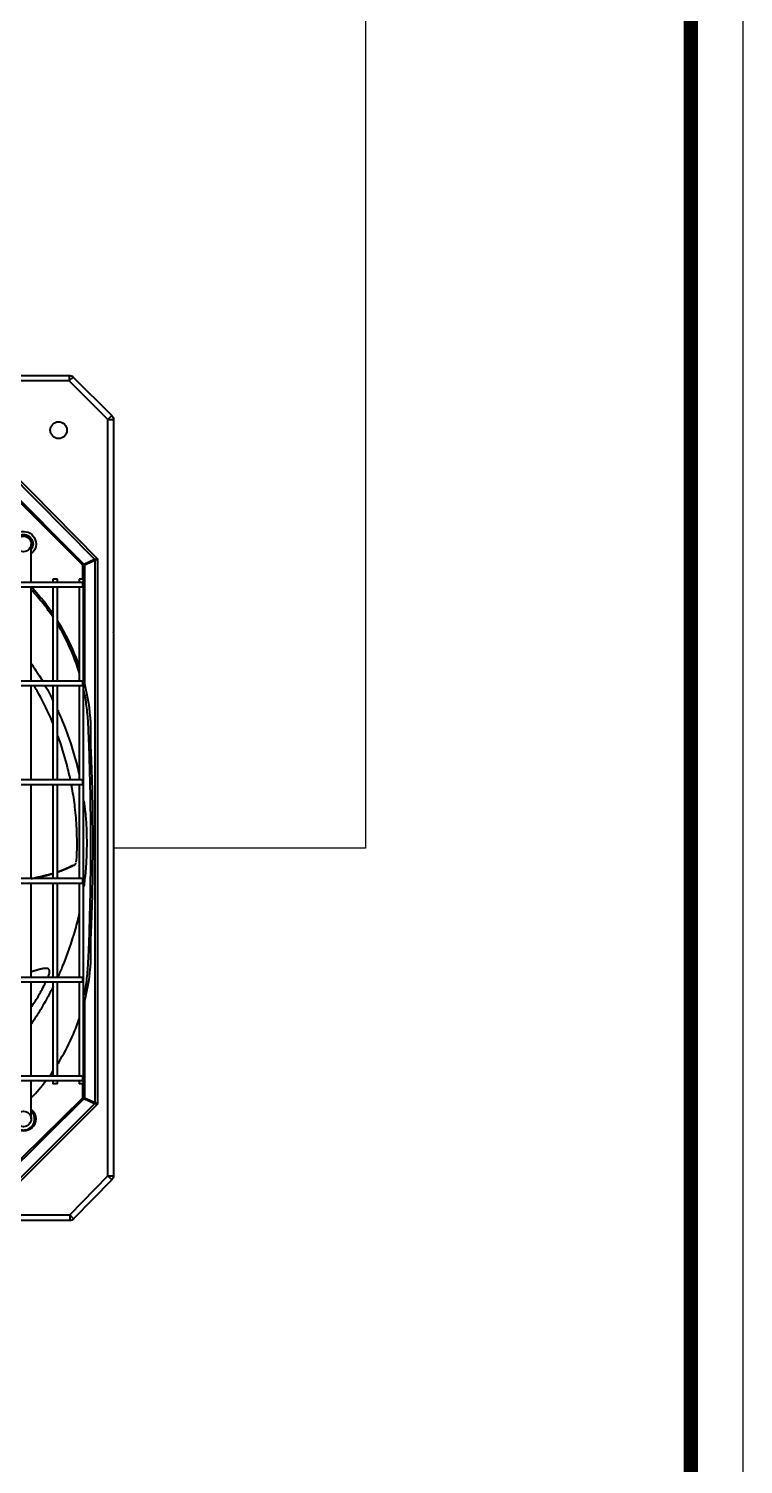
# Model space of a CAD drawing. Extents: x 58467 to 79089, y -33726 to -17391.
# Drawn here: x 78488.8 to 78553.1, y -20051.9 to -19922.8 of the extents above; entities that cross this region are included whole.
import ezdxf

# ---------------------------------------------------------------- set-up
doc = ezdxf.new("R2010")
doc.units = 0
doc.header["$LTSCALE"] = 100
doc.linetypes.add('HIDDEN2', pattern=[0.1875, 0.125, -0.0625])
doc.layers.add('+ENTE-HVAC-VRF-KLİMA BAKIR BORU', color=52, linetype='COPPER_LINE', lineweight=30)
doc.layers.add('+ENTE-ST-DOSEME USTU KONDDRENAJ', color=110, linetype='DOSEMEUSTUKONDENSDRENAJ_LINE', lineweight=40)
for name, color, linetype in [('3-cam', 4, 'Continuous'), ('DTR', 24, 'Continuous'), ('Kompozit', 122, 'Continuous')]:
    doc.layers.add(name, color=color, linetype=linetype)
doc.linetypes.add('COPPER_LINE', pattern='A,35,-10,["COPPER",Standard,S=15,R=0,X=-0.075,Y=-7.5],-95', length=140)
doc.linetypes.add('DOSEMEUSTUKONDENSDRENAJ_LINE', pattern='A,300,-40,["CD",Standard,S=15,R=0,X=-35,Y=-7.5],0', length=340)

# ---------------------------------------------------------------- blocks, each defined once
blk = doc.blocks.new('A$C56216D09')
at = {"layer": '3-cam'}
for p, q in [((3722.2, -2673.37, 1.31), (3722.2, -535.57, 1.31)), ((3722.7, -2673.37, 1.31), (3722.7, -535.57, 1.31)), ((3722.85, -2673.37, 1.31), (3722.85, -535.57, 1.31)), ((3723.35, -535.57, 1.31), (3723.35, -2674.52, 1.31))]:
    blk.add_line(p, q, dxfattribs=at)
at = {"layer": '3-cam', "color": 1, "linetype": 'HIDDEN2', "ltscale": 5, "const_width": 0.152, "elevation": 1.31}
blk.add_lwpolyline([(3722.78, -2673.37), (3722.78, -535.57)], dxfattribs=at)
at = {"layer": 'DTR', "color": 252}
for p, q in [((3722.3, -2673.37, 1.31), (3722.3, -535.52, 1.31)), ((3722.4, -2673.37, 1.31), (3722.4, -535.52, 1.31)), ((3722.5, -2673.37, 1.31), (3722.5, -535.52, 1.31)), ((3722.6, -2673.37, 1.31), (3722.6, -535.52, 1.31)), ((3722.95, -2673.37, 1.31), (3722.95, -535.52, 1.31)), ((3723.05, -2673.37, 1.31), (3723.05, -535.52, 1.31)), ((3723.15, -2673.37, 1.31), (3723.15, -535.52, 1.31)), ((3723.25, -2673.37, 1.31), (3723.25, -535.52, 1.31))]:
    blk.add_line(p, q, dxfattribs=at)
at = {"layer": 'Kompozit', "elevation": 1.31}
blk.add_lwpolyline([(2061.01, -2678.62), (3727.49, -2678.62), (3727.49, -517.73)], dxfattribs=at)
blk = doc.blocks.new('MAGAZA')
at = {"layer": '+ENTE-HVAC-VRF-KLİMA BAKIR BORU', "color": 2, "linetype": 'Continuous'}
for p, q in [((54209.68, -32537.08, -3.54), (54209.68, -32697.56, -3.54)), ((54209.68, -32697.56, -3.54), (54187.01, -32697.56, -3.54))]:
    blk.add_line(p, q, dxfattribs=at)
at = {"color": 3}
for p, q in [((54067.03, -32655.05, -3.54), (54183.03, -32655.05, -3.54)), ((54183.03, -32655.05, -3.54), (54183.03, -32655.55, -3.54)), ((54183.39, -32655.2, -3.54), (54183.03, -32655.55, -3.54)), ((54183.39, -32655.2, -3.54), (54186.87, -32658.67, -3.54)), ((54183.03, -32655.55, -3.54), (54067.03, -32655.55, -3.54)), ((54186.51, -32659.03, -3.54), (54183.03, -32655.55, -3.54)), ((54186.87, -32658.67, -3.54), (54186.51, -32659.03, -3.54)), ((54186.51, -32727.03, -3.54), (54186.51, -32659.03, -3.54)), ((54186.51, -32659.03, -3.54), (54187.01, -32659.03, -3.54)), ((54187.01, -32659.03, -3.54), (54187.01, -32727.03, -3.54)), ((54185.31, -32671.58, -3.54), (54177.55, -32663.73, -3.54)), ((54177.59, -32663.47, -3.54), (54185.57, -32671.54, -3.54)), ((54184.25, -32672.13, -3.54), (54177, -32664.88, -3.54)), ((54177.11, -32664.77, -3.54), (54184.36, -32672.02, -3.54)), ((54187.03, -32667.17, -3.54), (54187.03, -32666.87, -3.54)), ((54187.01, -32667.17, -3.54), (54187.03, -32667.17, -3.54)), ((54187.03, -32671.66, -3.54), (54187.03, -32667.17, -3.54)), ((54179.62, -32672.21, -3.54), (54179.62, -32670.22, -3.54)), ((54179.62, -32672.21, -3.54), (54179.62, -32670.23, -3.54)), ((54179.62, -32672.25, -3.54), (54179.62, -32671.89, -3.54)), ((54184.25, -32672.13, -3.54), (54184.36, -32672.02, -3.54)), ((54184.36, -32672.02, -3.54), (54185.31, -32671.58, -3.54)), ((54185.36, -32671.69, -3.54), (54184.4, -32672.13, -3.54)), ((54185.31, -32671.58, -3.54), (54185.57, -32671.54, -3.54)), ((54185.57, -32671.54, -3.54), (54185.36, -32671.69, -3.54)), ((54185.36, -32720.44, -3.54), (54185.36, -32671.69, -3.54)), ((54185.57, -32671.54, -3.54), (54185.57, -32720.6, -3.54)), ((54179.62, -32672.54, -3.54), (54179.62, -32672.25, -3.54)), ((54179.62, -32673.67, -3.54), (54179.62, -32672.54, -3.54)), ((54181.57, -32673.37, -3.54), (54181.57, -32673.67, -3.54)), ((54181.97, -32673.37, -3.54), (54181.57, -32673.37, -3.54)), ((54181.97, -32673.67, -3.54), (54181.97, -32673.37, -3.54)), ((54183.92, -32673.37, -3.54), (54183.92, -32673.67, -3.54)), ((54184.32, -32673.37, -3.54), (54183.92, -32673.37, -3.54)), ((54184.25, -32673.37, -3.54), (54184.25, -32672.13, -3.54)), ((54184.25, -32672.13, -3.54), (54184.4, -32672.13, -3.54)), ((54184.32, -32718.76, -3.54), (54184.32, -32673.37, -3.54)), ((54184.4, -32672.13, -3.54), (54184.4, -32682.77, -3.54)), ((54184.26, -32673.67, -3.54), (54065.9, -32673.67, -3.54)), ((54065.9, -32674.07, -3.54), (54184.26, -32674.07, -3.54)), ((54179.62, -32682.55, -3.54), (54179.62, -32674.07, -3.54)), ((54181.57, -32674.07, -3.54), (54181.57, -32682.55, -3.54)), ((54181.97, -32682.55, -3.54), (54181.97, -32674.07, -3.54)), ((54183.92, -32674.07, -3.54), (54183.92, -32682.55, -3.54)), ((54184.26, -32673.87, -3.54), (54184.26, -32673.67, -3.54)), ((54184.26, -32674.07, -3.54), (54184.26, -32673.87, -3.54)), ((54187.03, -32677.84, -3.54), (54187.03, -32675.65, -3.54)), ((54187.01, -32677.84, -3.54), (54187.03, -32677.84, -3.54)), ((54187.03, -32678.14, -3.54), (54187.03, -32677.84, -3.54)), ((54184.26, -32682.55, -3.54), (54065.9, -32682.55, -3.54)), ((54065.9, -32682.95, -3.54), (54184.26, -32682.95, -3.54)), ((54179.62, -32691.43, -3.54), (54179.62, -32682.95, -3.54)), ((54181.57, -32682.95, -3.54), (54181.57, -32691.43, -3.54)), ((54181.97, -32691.43, -3.54), (54181.97, -32682.95, -3.54)), ((54183.92, -32682.95, -3.54), (54183.92, -32691.43, -3.54)), ((54184.26, -32682.75, -3.54), (54184.26, -32682.55, -3.54)), ((54184.26, -32682.95, -3.54), (54184.26, -32682.75, -3.54)), ((54184.26, -32691.43, -3.54), (54065.9, -32691.43, -3.54)), ((54184.26, -32691.63, -3.54), (54184.26, -32691.43, -3.54)), ((54065.9, -32691.83, -3.54), (54184.26, -32691.83, -3.54)), ((54179.62, -32700.31, -3.54), (54179.62, -32691.83, -3.54)), ((54181.57, -32691.83, -3.54), (54181.57, -32700.31, -3.54)), ((54181.97, -32700.31, -3.54), (54181.97, -32691.83, -3.54)), ((54183.92, -32691.83, -3.54), (54183.92, -32700.31, -3.54)), ((54184.26, -32691.83, -3.54), (54184.26, -32691.63, -3.54)), ((54184.26, -32700.31, -3.54), (54065.9, -32700.31, -3.54)), ((54184.26, -32700.51, -3.54), (54184.26, -32700.31, -3.54)), ((54184.26, -32700.71, -3.54), (54184.26, -32700.51, -3.54)), ((54065.9, -32700.71, -3.54), (54184.26, -32700.71, -3.54)), ((54179.62, -32709.19, -3.54), (54179.62, -32700.71, -3.54)), ((54179.62, -32709.19, -3.54), (54179.62, -32700.71, -3.54)), ((54181.57, -32700.71, -3.54), (54181.57, -32709.19, -3.54)), ((54181.97, -32709.19, -3.54), (54181.97, -32700.71, -3.54)), ((54183.92, -32700.71, -3.54), (54183.92, -32709.19, -3.54)), ((54184.26, -32709.19, -3.54), (54065.9, -32709.19, -3.54)), ((54184.26, -32709.39, -3.54), (54184.26, -32709.19, -3.54)), ((54184.26, -32709.59, -3.54), (54184.26, -32709.39, -3.54)), ((54065.9, -32709.59, -3.54), (54184.26, -32709.59, -3.54)), ((54179.62, -32718.06, -3.54), (54179.62, -32709.59, -3.54)), ((54181.57, -32709.59, -3.54), (54181.57, -32718.06, -3.54)), ((54181.97, -32718.06, -3.54), (54181.97, -32709.59, -3.54)), ((54183.92, -32709.59, -3.54), (54183.92, -32718.06, -3.54)), ((54184.4, -32711.33, -3.54), (54184.4, -32720.01, -3.54)), ((54184.26, -32718.06, -3.54), (54065.9, -32718.06, -3.54)), ((54065.9, -32718.46, -3.54), (54184.26, -32718.46, -3.54)), ((54179.62, -32719.6, -3.54), (54179.62, -32718.46, -3.54)), ((54181.57, -32718.46, -3.54), (54181.57, -32718.76, -3.54)), ((54181.97, -32718.76, -3.54), (54181.97, -32718.46, -3.54)), ((54183.92, -32718.46, -3.54), (54183.92, -32718.76, -3.54)), ((54184.26, -32718.26, -3.54), (54184.26, -32718.06, -3.54)), ((54184.26, -32718.46, -3.54), (54184.26, -32718.26, -3.54)), ((54179.62, -32719.88, -3.54), (54179.62, -32719.6, -3.54)), ((54181.97, -32718.76, -3.54), (54181.57, -32718.76, -3.54)), ((54184.32, -32718.76, -3.54), (54183.92, -32718.76, -3.54)), ((54184.25, -32720.01, -3.54), (54184.25, -32718.76, -3.54)), ((54177, -32727.16, -3.54), (54184.25, -32720.01, -3.54)), ((54184.36, -32720.12, -3.54), (54177.11, -32727.27, -3.54)), ((54177.55, -32728.32, -3.54), (54185.31, -32720.55, -3.54)), ((54185.57, -32720.6, -3.54), (54177.59, -32728.57, -3.54)), ((54179.62, -32720.25, -3.54), (54179.62, -32719.88, -3.54)), ((54179.62, -32720.25, -3.54), (54179.62, -32720.25, -3.54)), ((54179.62, -32720.53, -3.54), (54179.62, -32720.25, -3.54)), ((54179.62, -32721.92, -3.54), (54179.62, -32720.53, -3.54)), ((54179.62, -32721.07, -3.54), (54179.7, -32721.15, -3.54)), ((54179.7, -32721.15, -3.54), (54179.62, -32721.22, -3.54)), ((54184.25, -32720.01, -3.54), (54184.4, -32720.01, -3.54)), ((54184.25, -32720.01, -3.54), (54184.36, -32720.12, -3.54)), ((54185.31, -32720.55, -3.54), (54184.36, -32720.12, -3.54)), ((54184.4, -32720.01, -3.54), (54185.36, -32720.44, -3.54)), ((54185.57, -32720.6, -3.54), (54185.31, -32720.55, -3.54)), ((54185.36, -32720.44, -3.54), (54185.57, -32720.6, -3.54)), ((54179.62, -32721.22, -3.54), (54179.62, -32721.21, -3.54)), ((54183.08, -32730.55, -3.54), (54186.51, -32727.03, -3.54)), ((54186.87, -32727.38, -3.54), (54183.43, -32730.91, -3.54)), ((54186.51, -32727.03, -3.54), (54187.01, -32727.03, -3.54)), ((54186.51, -32727.03, -3.54), (54186.87, -32727.38, -3.54)), ((54067.03, -32730.55, -3.54), (54183.08, -32730.55, -3.54)), ((54183.08, -32731.05, -3.54), (54067.03, -32731.05, -3.54)), ((54183.08, -32730.55, -3.54), (54183.43, -32730.91, -3.54)), ((54183.08, -32730.55, -3.54), (54183.08, -32731.05, -3.54))]:
    blk.add_line(p, q, dxfattribs=at)
for centre, radius in [((54182.08, -32659.98, -3.54), 0.75), ((54178.92, -32670.21, -3.54), 0.7), ((54178.92, -32721.92, -3.54), 0.7)]:
    blk.add_circle(centre, radius, dxfattribs=at)
at = {"color": 3, "extrusion": (0, 0, -1)}
for centre, radius, start, end in [((-54183.03, -32655.55, 3.54), 0.5, 90, 135), ((-54186.51, -32659.03, 3.54), 0.5, 135, 180), ((-54186.95, -32666.87, 3.54), 0.08, 138.5895, 180), ((-54178.92, -32670.21, 3.54), 1.13, 308.1431, 180), ((-54178.92, -32670.21, 3.54), 0.856, 324.7874, 180), ((-54178.92, -32670.21, 3.54), 0.8, 331.0199, 180), ((-54178.92, -32670.21, 3.54), 0.8, 180, 208.9576), ((-54178.92, -32670.21, 3.54), 0.856, 180, 215.1956), ((-54178.92, -32670.21, 3.54), 1.13, 180, 231.8512), ((-54178.92, -32721.92, 3.54), 1.1, 135, 315), ((-54186.51, -32727.03, 3.54), 0.5, 180, 225), ((-54183.08, -32730.55, 3.54), 0.5, 225, 270)]:
    blk.add_arc(centre, radius, start, end, dxfattribs=at)
at = {"color": 3}
for centre, radius, start, end in [((54186.95, -32678.14, -3.54), 0.08, 318.5895, 0), ((54178.92, -32721.92, -3.54), 1, 225, 45)]:
    blk.add_arc(centre, radius, start, end, dxfattribs=at)
for centre, major_axis, start_param, end_param in [((54184.25, -32672.13, -3.54), (-0.084, 0.203), 4.438375, 4.986403), ((54185.2, -32671.69, -3.54), (-0.084, 0.203), 4.438375, 4.986403), ((54184.25, -32720.01, -3.54), (-0.084, -0.203), 1.296782, 1.844811), ((54185.2, -32720.44, -3.54), (-0.084, -0.203), 1.296782, 1.844811)]:
    blk.add_ellipse(centre, major_axis=major_axis, ratio=0.678598, start_param=start_param, end_param=end_param, dxfattribs=at)
for points, knots in [([(54181.57, -32676.49, -3.54), (54181.34, -32676.15, -3.54), (54181.09, -32675.81, -3.54), (54180.46, -32675.01, -3.54), (54180.06, -32674.54, -3.54), (54179.63, -32674.09, -3.54)], [0, 0, 0, 0, 0.39962, 0.39962, 1, 1, 1, 1]), ([(54181.61, -32676.84, -3.54), (54181.46, -32676.62, -3.54), (54181.31, -32676.4, -3.54), (54180.85, -32675.76, -3.54), (54180.52, -32675.35, -3.54), (54180.01, -32674.76, -3.54), (54179.83, -32674.56, -3.54), (54179.65, -32674.36, -3.54), (54179.64, -32674.35, -3.54), (54179.63, -32674.34, -3.54)], [0, 0, 0, 0, 0.252174, 0.252174, 0.74207, 0.74207, 0.987018, 0.987018, 1, 1, 1, 1]), ([(54183.97, -32681.28, -3.54), (54183.53, -32679.99, -3.54), (54182.97, -32678.75, -3.54), (54182.18, -32677.43, -3.54), (54182.09, -32677.29, -3.54), (54182, -32677.14, -3.54)], [0, 0, 0, 0, 0.888688, 0.888688, 1, 1, 1, 1]), ([(54183.94, -32681.79, -3.54), (54183.94, -32681.77, -3.54), (54183.93, -32681.76, -3.54), (54183.62, -32680.75, -3.54), (54183.23, -32679.77, -3.54), (54182.52, -32678.35, -3.54), (54182.26, -32677.88, -3.54), (54181.97, -32677.41, -3.54)], [0, 0, 0, 0, 0.009339, 0.009339, 0.659059, 0.659059, 1, 1, 1, 1]), ([(54179.62, -32680.96, -3.54), (54179.69, -32681.06, -3.54), (54179.91, -32681.38, -3.54), (54180.24, -32681.91, -3.54), (54180.5, -32682.33, -3.54), (54180.62, -32682.53, -3.54)], [0, 0, 0, 0, 0.194465, 0.627386, 1, 1, 1, 1]), ([(54181.59, -32686.39, -3.54), (54181.51, -32686.19, -3.54), (54181.08, -32685.2, -3.54), (54180.51, -32684.05, -3.54), (54179.96, -32683.1, -3.54), (54179.87, -32682.95, -3.54)], [0, 0, 0, 0, 0.170646, 0.861893, 1, 1, 1, 1]), ([(54180.85, -32682.94, -3.54), (54180.93, -32683.06, -3.54), (54181.12, -32683.42, -3.54), (54181.37, -32683.88, -3.54), (54181.54, -32684.22, -3.54), (54181.59, -32684.33, -3.54)], [0, 0, 0, 0, 0.275017, 0.774969, 1, 1, 1, 1]), ([(54184.98, -32697.17, -3.54), (54184.98, -32695.1, -3.54), (54184.95, -32693.03, -3.54), (54184.87, -32689.92, -3.54), (54184.84, -32688.88, -3.54), (54184.78, -32687.33, -3.54), (54184.76, -32686.81, -3.54), (54184.71, -32685.78, -3.54), (54184.66, -32685.27, -3.54), (54184.53, -32684.29, -3.54), (54184.45, -32683.82, -3.54), (54184.35, -32683.36, -3.54)], [0, 0, 0, 0, 0.44833, 0.44833, 0.672495, 0.672495, 0.784577, 0.784577, 0.89666, 0.89666, 1, 1, 1, 1]), ([(54184.4, -32682.77, -3.54), (54184.69, -32683.93, -3.54), (54184.87, -32685.1, -3.54), (54184.98, -32686.88, -3.54), (54184.91, -32687.48, -3.54), (54184.97, -32688.67, -3.54), (54184.99, -32689.27, -3.54), (54185.1, -32692.26, -3.54), (54185.15, -32694.66, -3.54), (54185.15, -32697.05, -3.54)], [0, 0, 0, 0, 0.25, 0.25, 0.375, 0.375, 0.5, 0.5, 1, 1, 1, 1]), ([(54182, -32685.17, -3.54), (54182.03, -32685.26, -3.54), (54182.18, -32685.57, -3.54), (54182.77, -32686.96, -3.54), (54183.41, -32688.82, -3.54), (54183.82, -32690.47, -3.54), (54183.94, -32690.99, -3.54)], [0, 0, 0, 0, 0.043362, 0.168663, 0.74173, 1, 1, 1, 1]), ([(54183.15, -32691.43, -3.54), (54183.09, -32691.16, -3.54), (54182.85, -32690.08, -3.54), (54182.47, -32688.74, -3.54), (54182.09, -32687.68, -3.54), (54181.99, -32687.42, -3.54)], [0, 0, 0, 0, 0.204786, 0.80511, 1, 1, 1, 1]), ([(54183.67, -32698.84, -3.54), (54183.7, -32698.53, -3.54), (54183.74, -32697.94, -3.54), (54183.74, -32696.94, -3.54), (54183.72, -32695.9, -3.54), (54183.65, -32694.84, -3.54), (54183.53, -32693.64, -3.54), (54183.38, -32692.64, -3.54), (54183.25, -32691.96, -3.54), (54183.23, -32691.83, -3.54)], [0, 0, 0, 0, 0.125694, 0.246952, 0.424132, 0.567334, 0.705272, 0.945108, 1, 1, 1, 1]), ([(54184.35, -32693.32, -3.54), (54184.39, -32693.64, -3.54), (54184.49, -32694.44, -3.54), (54184.59, -32695.73, -3.54), (54184.6, -32696.69, -3.54), (54184.61, -32697.17, -3.54)], [0, 0, 0, 0, 0.254972, 0.625378, 1, 1, 1, 1]), ([(54184.61, -32697.17, -3.54), (54184.6, -32697.45, -3.54), (54184.6, -32697.99, -3.54), (54184.56, -32698.81, -3.54), (54184.51, -32699.63, -3.54), (54184.43, -32700.36, -3.54), (54184.37, -32700.83, -3.54), (54184.35, -32701.03, -3.54)], [0, 0, 0, 0, 0.213165, 0.424969, 0.635409, 0.844484, 1, 1, 1, 1]), ([(54184.39, -32710.8, -3.54), (54184.46, -32710.42, -3.54), (54184.53, -32710.05, -3.54), (54184.65, -32709.15, -3.54), (54184.7, -32708.63, -3.54), (54184.76, -32707.59, -3.54), (54184.78, -32707.07, -3.54), (54184.84, -32705.51, -3.54), (54184.87, -32704.47, -3.54), (54184.95, -32701.34, -3.54), (54184.98, -32699.26, -3.54), (54184.98, -32697.17, -3.54)], [0, 0, 0, 0, 0.084354, 0.084354, 0.19881, 0.19881, 0.313265, 0.313265, 0.542177, 0.542177, 1, 1, 1, 1]), ([(54185.15, -32697.05, -3.54), (54185.15, -32699.45, -3.54), (54185.1, -32701.85, -3.54), (54184.99, -32704.84, -3.54), (54184.97, -32705.44, -3.54), (54184.91, -32706.63, -3.54), (54184.98, -32707.23, -3.54), (54184.87, -32709.02, -3.54), (54184.69, -32710.18, -3.54), (54184.4, -32711.33, -3.54)], [0, 0, 0, 0, 0.5, 0.5, 0.625, 0.625, 0.75, 0.75, 1, 1, 1, 1]), ([(54181.97, -32699.69, -3.54), (54182.02, -32699.67, -3.54), (54182.28, -32699.58, -3.54), (54182.62, -32699.44, -3.54), (54182.98, -32699.29, -3.54), (54183.15, -32699.2, -3.54), (54183.27, -32699.14, -3.54), (54183.35, -32699.11, -3.54), (54183.45, -32699.1, -3.54), (54183.49, -32699.09, -3.54), (54183.51, -32699.09, -3.54)], [0, 0, 0, 0, 0.085996, 0.432677, 0.579521, 0.710147, 0.777201, 0.826739, 0.904569, 1, 1, 1, 1]), ([(54181.97, -32699.73, -3.54), (54181.99, -32699.72, -3.54), (54182.06, -32699.69, -3.54), (54182.14, -32699.66, -3.54), (54182.22, -32699.63, -3.54), (54182.3, -32699.61, -3.54), (54182.37, -32699.58, -3.54), (54182.46, -32699.54, -3.54), (54182.53, -32699.51, -3.54), (54182.61, -32699.48, -3.54), (54182.67, -32699.46, -3.54), (54182.73, -32699.43, -3.54), (54182.8, -32699.4, -3.54), (54182.86, -32699.37, -3.54), (54182.93, -32699.34, -3.54), (54182.98, -32699.32, -3.54), (54183.03, -32699.3, -3.54), (54183.08, -32699.28, -3.54), (54183.13, -32699.26, -3.54), (54183.18, -32699.24, -3.54), (54183.22, -32699.22, -3.54), (54183.26, -32699.2, -3.54), (54183.3, -32699.18, -3.54), (54183.34, -32699.17, -3.54), (54183.35, -32699.16, -3.54), (54183.36, -32699.16, -3.54)], [0, 0, 0, 0, 0.047147, 0.107974, 0.148526, 0.189077, 0.249904, 0.290456, 0.351283, 0.391834, 0.432386, 0.472937, 0.513489, 0.574316, 0.614867, 0.655419, 0.69597, 0.736522, 0.777073, 0.817625, 0.858176, 0.898727, 0.939279, 0.97983, 1, 1, 1, 1]), ([(54183.38, -32699.15, -3.54), (54183.41, -32699.13, -3.54), (54183.47, -32699.1, -3.54), (54183.55, -32699.06, -3.54), (54183.6, -32699, -3.54), (54183.63, -32698.95, -3.54), (54183.64, -32698.92, -3.54)], [0, 0, 0, 0, 0.181976, 0.413188, 0.708779, 1, 1, 1, 1]), ([(54179.62, -32700.29, -3.54), (54179.69, -32700.28, -3.54), (54179.9, -32700.23, -3.54), (54180.11, -32700.19, -3.54), (54180.46, -32700.12, -3.54), (54180.67, -32700.05, -3.54), (54180.9, -32700, -3.54), (54181.09, -32699.96, -3.54), (54181.27, -32699.91, -3.54), (54181.41, -32699.87, -3.54), (54181.51, -32699.84, -3.54), (54181.57, -32699.82, -3.54), (54181.6, -32699.81, -3.54), (54181.62, -32699.81, -3.54)], [0, 0, 0, 0, 0.098734, 0.346332, 0.396322, 0.571696, 0.645977, 0.72631, 0.812723, 0.903867, 0.955533, 0.977657, 1, 1, 1, 1]), ([(54179.62, -32700.3, -3.54), (54179.65, -32700.3, -3.54), (54179.72, -32700.28, -3.54), (54179.83, -32700.26, -3.54), (54179.97, -32700.24, -3.54), (54180.07, -32700.21, -3.54), (54180.21, -32700.19, -3.54), (54180.32, -32700.17, -3.54), (54180.44, -32700.14, -3.54), (54180.54, -32700.12, -3.54), (54180.66, -32700.09, -3.54), (54180.78, -32700.06, -3.54), (54180.89, -32700.04, -3.54), (54180.99, -32700.01, -3.54), (54181.1, -32699.99, -3.54), (54181.2, -32699.96, -3.54), (54181.3, -32699.93, -3.54), (54181.4, -32699.9, -3.54), (54181.49, -32699.88, -3.54), (54181.55, -32699.86, -3.54), (54181.57, -32699.85, -3.54)], [0, 0, 0, 0, 0.032531, 0.11396, 0.154675, 0.236104, 0.276818, 0.358248, 0.398962, 0.460034, 0.521106, 0.582177, 0.643249, 0.683964, 0.745036, 0.806107, 0.846822, 0.907894, 0.968965, 1, 1, 1, 1]), ([(54183.94, -32703.35, -3.54), (54183.83, -32703.86, -3.54), (54183.42, -32705.52, -3.54), (54182.74, -32707.47, -3.54), (54182.13, -32708.88, -3.54), (54181.98, -32709.2, -3.54)], [0, 0, 0, 0, 0.254796, 0.827092, 1, 1, 1, 1]), ([(54181.11, -32708.4, -3.54), (54181.09, -32708.39, -3.54), (54181.07, -32708.39, -3.54), (54181.04, -32708.38, -3.54), (54180.99, -32708.38, -3.54), (54180.95, -32708.38, -3.54), (54180.91, -32708.38, -3.54), (54180.86, -32708.38, -3.54), (54180.81, -32708.39, -3.54), (54180.75, -32708.39, -3.54), (54180.7, -32708.4, -3.54), (54180.64, -32708.41, -3.54), (54180.58, -32708.42, -3.54), (54180.5, -32708.44, -3.54), (54180.42, -32708.46, -3.54), (54180.34, -32708.48, -3.54), (54180.27, -32708.5, -3.54), (54180.2, -32708.52, -3.54), (54180.11, -32708.54, -3.54), (54180.02, -32708.57, -3.54), (54179.91, -32708.6, -3.54), (54179.81, -32708.63, -3.54), (54179.72, -32708.66, -3.54), (54179.66, -32708.68, -3.54), (54179.62, -32708.69, -3.54), (54179.62, -32708.69, -3.54)], [0, 0, 0, 0, 0.061068, 0.102482, 0.143896, 0.18531, 0.226724, 0.268138, 0.309552, 0.350965, 0.392379, 0.433793, 0.475207, 0.516621, 0.578742, 0.620156, 0.66157, 0.702984, 0.744398, 0.806519, 0.847933, 0.910054, 0.951468, 0.992881, 1, 1, 1, 1]), ([(54181.12, -32709.19, -3.54), (54181.14, -32709.15, -3.54), (54181.2, -32709.01, -3.54), (54181.26, -32708.82, -3.54), (54181.27, -32708.61, -3.54), (54181.25, -32708.52, -3.54), (54181.21, -32708.47, -3.54), (54181.16, -32708.42, -3.54), (54181.12, -32708.4, -3.54), (54181.09, -32708.4, -3.54)], [0, 0, 0, 0, 0.125875, 0.501642, 0.656556, 0.790033, 0.847053, 0.89779, 1, 1, 1, 1]), ([(54179.62, -32711.85, -3.54), (54179.69, -32711.75, -3.54), (54179.99, -32711.33, -3.54), (54180.36, -32710.71, -3.54), (54180.71, -32710.04, -3.54), (54180.87, -32709.72, -3.54), (54180.93, -32709.59, -3.54)], [0, 0, 0, 0, 0.141815, 0.593329, 0.830923, 1, 1, 1, 1]), ([(54181.59, -32710.02, -3.54), (54181.42, -32710.36, -3.54), (54181, -32711.16, -3.54), (54180.35, -32712.29, -3.54), (54179.84, -32713.06, -3.54), (54179.63, -32713.38, -3.54)], [0, 0, 0, 0, 0.29252, 0.701104, 1, 1, 1, 1]), ([(54182.03, -32716.93, -3.54), (54182.1, -32716.8, -3.54), (54182.18, -32716.68, -3.54), (54182.68, -32715.83, -3.54), (54183.07, -32715.07, -3.54), (54183.6, -32713.84, -3.54), (54183.77, -32713.38, -3.54), (54183.94, -32712.91, -3.54)], [0, 0, 0, 0, 0.098577, 0.098577, 0.666537, 0.666537, 1, 1, 1, 1])]:
    blk.add_open_spline(points, degree=3, knots=knots, dxfattribs=at)
for points in [[(54184.4, -32682.77, -3.54), (54184.38, -32682.67, -3.54), (54184.35, -32682.56, -3.54), (54184.32, -32682.45, -3.54)], [(54184.32, -32711.66, -3.54), (54184.35, -32711.55, -3.54), (54184.38, -32711.44, -3.54), (54184.4, -32711.33, -3.54)], [(54179.65, -32719.99, -3.54), (54180.11, -32719.51, -3.54), (54180.54, -32719.01, -3.54), (54180.94, -32718.49, -3.54)], [(54181.26, -32718.07, -3.54), (54181.37, -32717.9, -3.54), (54181.49, -32717.74, -3.54), (54181.6, -32717.57, -3.54)]]:
    blk.add_open_spline(points, degree=3, dxfattribs=at)

msp = doc.modelspace()

# ---------------------------------------------------------------- block references
at = {"layer": '+ENTE-ST-DOSEME USTU KONDDRENAJ', "color": 3, "linetype": 'Continuous'}
msp.add_blockref('MAGAZA', (24309.41, 12701.08), dxfattribs=at)
msp.add_blockref('A$C56216D09', (74825.57, -18634.53, -1.31))

doc.saveas('drawing.dxf')
